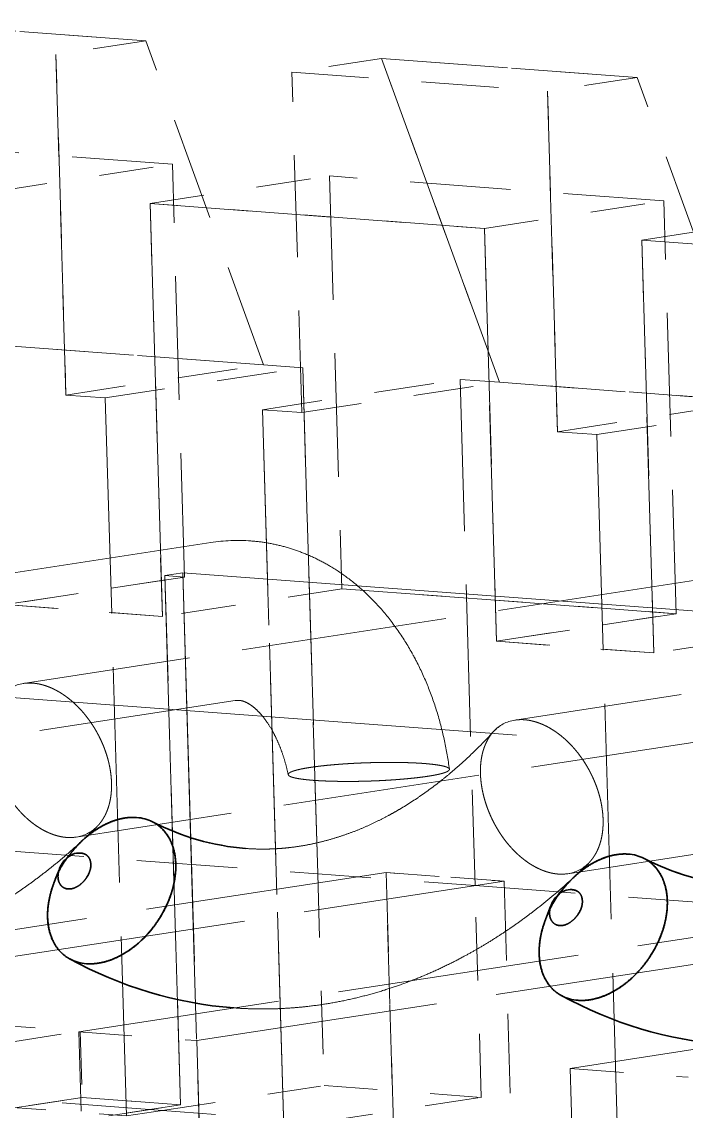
# Model space of a CAD drawing. Extents: x 23 to 417, y 3 to 294.
# Drawn here: x 356.769 to 358.016, y 112.448 to 114.492 of the extents above; entities that cross this region are included whole.
import ezdxf

# ---------------------------------------------------------------- set-up
doc = ezdxf.new("R2010")
doc.units = 0
doc.linetypes.add('DASHED', pattern=[15, 12, -3])
doc.layers.get('0').update_dxf_attribs({"lineweight": 13})

# ---------------------------------------------------------------- blocks, each defined once
blk = doc.blocks.new('BLOCK3535')
at = {"color": 7, "linetype": 'DASHED', "lineweight": 13, "ltscale": 0.024058}
for p, q in [((9.473, -35.7471), (8.5133, -35.6756)), ((8.5133, -35.6756), (9.473, -35.7471)), ((8.1763, -35.7274), (9.136, -35.7988)), ((8.1763, -35.7274), (9.136, -35.7988)), ((11.3185, -35.8845), (10.3588, -35.813)), ((10.3588, -35.813), (11.3185, -35.8845)), ((10.0218, -35.8648), (10.9815, -35.9362)), ((10.0218, -35.8648), (10.9815, -35.9362)), ((9.9152, -36.9628), (8.9555, -36.8913)), ((8.9555, -36.8913), (9.9152, -36.9628)), ((11.7607, -37.1002), (10.801, -37.0287)), ((10.801, -37.0287), (11.7607, -37.1002))]:
    blk.add_line(p, q, dxfattribs=at)
at = {"color": 7, "linetype": 'DASHED', "lineweight": 13, "ltscale": 0.008523}
for p, q in [((9.473, -35.7471), (9.136, -35.7988)), ((9.473, -35.7471), (9.136, -35.7988)), ((10.3588, -35.813), (10.0218, -35.8648)), ((10.3588, -35.813), (10.0218, -35.8648)), ((11.3185, -35.8845), (10.9815, -35.9362)), ((11.3185, -35.8845), (10.9815, -35.9362))]:
    blk.add_line(p, q, dxfattribs=at)
at = {"color": 7, "linetype": 'DASHED', "lineweight": 13, "ltscale": 0.032341}
for p, q in [((9.9152, -36.9628), (9.473, -35.7471)), ((9.9152, -36.9628), (9.473, -35.7471)), ((10.3588, -35.813), (10.801, -37.0287)), ((10.801, -37.0287), (10.3588, -35.813)), ((11.7607, -37.1002), (11.3185, -35.8845)), ((11.7607, -37.1002), (11.3185, -35.8845))]:
    blk.add_line(p, q, dxfattribs=at)
at = {"color": 7, "linetype": 'DASHED', "lineweight": 13, "ltscale": 0.03196}
for p, q in [((9.136, -35.7988), (9.1738, -37.0767)), ((9.1738, -37.0767), (9.136, -35.7988)), ((10.0597, -37.1426), (10.0218, -35.8648)), ((10.0597, -37.1426), (10.0218, -35.8648)), ((10.9815, -35.9362), (11.0193, -37.2141)), ((11.0193, -37.2141), (10.9815, -35.9362))]:
    blk.add_line(p, q, dxfattribs=at)
at = {"color": 7, "linetype": 'DASHED', "lineweight": 13, "ltscale": 0.03146}
for p, q in [((9.5732, -36.2104), (8.3182, -36.1169)), ((9.5732, -36.2104), (8.3182, -36.1169)), ((11.4187, -36.3478), (10.1637, -36.2544)), ((11.4187, -36.3478), (10.1637, -36.2544)), ((9.4898, -36.3579), (10.7447, -36.4513)), ((10.7447, -36.4513), (9.4898, -36.3579)), ((11.3353, -36.4953), (12.5902, -36.5888)), ((12.5902, -36.5888), (11.3353, -36.4953)), ((11.4645, -37.8971), (10.2096, -37.8036)), ((10.2096, -37.8036), (11.4645, -37.8971)), ((8.8641, -38.7804), (10.1191, -38.8739)), ((8.8641, -38.7804), (10.1191, -38.8739)), ((10.7096, -38.9178), (11.9646, -39.0113)), ((10.7096, -38.9178), (11.9646, -39.0113)), ((8.1463, -39.6888), (9.4012, -39.7822)), ((8.1463, -39.6888), (9.4012, -39.7822)), ((9.536, -39.7615), (8.2811, -39.6681)), ((9.536, -39.7615), (8.2811, -39.6681))]:
    blk.add_line(p, q, dxfattribs=at)
at = {"color": 7, "linetype": 'DASHED', "lineweight": 13, "ltscale": 0.017046}
for p, q in [((8.8992, -36.3139), (9.5732, -36.2104)), ((8.8992, -36.3139), (9.5732, -36.2104)), ((9.4898, -36.3579), (10.1637, -36.2544)), ((9.4898, -36.3579), (10.1637, -36.2544)), ((10.7447, -36.4513), (11.4187, -36.3478)), ((10.7447, -36.4513), (11.4187, -36.3478)), ((11.3353, -36.4953), (12.0092, -36.3918)), ((11.3353, -36.4953), (12.0092, -36.3918)), ((8.9451, -37.8632), (9.619, -37.7596)), ((9.619, -37.7596), (8.9451, -37.8632)), ((10.2096, -37.8036), (9.5356, -37.9071)), ((10.2096, -37.8036), (9.5356, -37.9071)), ((10.7906, -38.0006), (11.4645, -37.8971)), ((11.4645, -37.8971), (10.7906, -38.0006)), ((12.0551, -37.941), (11.3811, -38.0446)), ((12.0551, -37.941), (11.3811, -38.0446))]:
    blk.add_line(p, q, dxfattribs=at)
at = {"color": 7, "linetype": 'DASHED', "lineweight": 13, "ltscale": 0.038748}
for p, q in [((9.619, -37.7596), (9.5732, -36.2104)), ((9.619, -37.7596), (9.5732, -36.2104)), ((10.1637, -36.2544), (10.2096, -37.8036)), ((10.1637, -36.2544), (10.2096, -37.8036)), ((11.4645, -37.8971), (11.4187, -36.3478)), ((11.4645, -37.8971), (11.4187, -36.3478)), ((9.5356, -37.9071), (9.4898, -36.3579)), ((9.4898, -36.3579), (9.5356, -37.9071)), ((10.7447, -36.4513), (10.7906, -38.0006)), ((10.7906, -38.0006), (10.7447, -36.4513)), ((11.3811, -38.0446), (11.3353, -36.4953)), ((11.3353, -36.4953), (11.3811, -38.0446))]:
    blk.add_line(p, q, dxfattribs=at)
at = {"color": 7, "linetype": 'DASHED', "lineweight": 13, "ltscale": 0.018751}
for p, q in [((9.1738, -37.0767), (9.9152, -36.9628)), ((9.1738, -37.0767), (9.9152, -36.9628)), ((9.3215, -37.0876), (10.0628, -36.9738)), ((9.3215, -37.0876), (10.0628, -36.9738)), ((9.912, -37.1316), (10.6534, -37.0177)), ((9.912, -37.1316), (10.6534, -37.0177)), ((10.0597, -37.1426), (10.801, -37.0287)), ((10.0597, -37.1426), (10.801, -37.0287)), ((11.0193, -37.2141), (11.7607, -37.1002)), ((11.0193, -37.2141), (11.7607, -37.1002)), ((11.167, -37.2251), (11.9083, -37.1112)), ((11.167, -37.2251), (11.9083, -37.1112))]:
    blk.add_line(p, q, dxfattribs=at)
at = {"color": 7, "linetype": 'DASHED', "lineweight": 13, "ltscale": 0.003701}
for p, q in [((10.0628, -36.9738), (9.9152, -36.9628)), ((9.9152, -36.9628), (10.0628, -36.9738)), ((10.801, -37.0287), (10.6534, -37.0177)), ((10.6534, -37.0177), (10.801, -37.0287)), ((9.1738, -37.0767), (9.3215, -37.0876)), ((9.1738, -37.0767), (9.3215, -37.0876)), ((9.912, -37.1316), (10.0597, -37.1426)), ((9.912, -37.1316), (10.0597, -37.1426)), ((11.0193, -37.2141), (11.167, -37.2251)), ((11.0193, -37.2141), (11.167, -37.2251))]:
    blk.add_line(p, q, dxfattribs=at)
at = {"color": 7, "linetype": 'DASHED', "lineweight": 13, "ltscale": 0.047523}
for p, q in [((10.1191, -38.8739), (10.0628, -36.9738)), ((10.0628, -36.9738), (10.1191, -38.8739)), ((10.6534, -37.0177), (10.7096, -38.9178)), ((10.6534, -37.0177), (10.7096, -38.9178))]:
    blk.add_line(p, q, dxfattribs=at)
at = {"color": 7, "linetype": 'DASHED', "lineweight": 13, "ltscale": 0.067394}
for p, q in [((9.3215, -37.0876), (9.4012, -39.7822)), ((9.3215, -37.0876), (9.4012, -39.7822)), ((9.9918, -39.8262), (9.912, -37.1316)), ((9.912, -37.1316), (9.9918, -39.8262)), ((11.167, -37.2251), (11.2467, -39.9197)), ((11.167, -37.2251), (11.2467, -39.9197))]:
    blk.add_line(p, q, dxfattribs=at)
at = {"color": 7, "linetype": 'DASHED', "lineweight": 13, "ltscale": 0.064477}
for p, q in [((9.7173, -37.63), (7.1681, -38.0216)), ((11.5628, -37.7674), (9.0136, -38.1591)), ((13.4083, -37.9049), (10.8591, -38.2965))]:
    blk.add_line(p, q, dxfattribs=at)
at = {"color": 7, "linetype": 'DASHED', "lineweight": 13, "ltscale": 0.064476}
for p, q in [((9.7173, -37.63), (7.1682, -38.0216)), ((11.5628, -37.7674), (9.0136, -38.1591)), ((13.4083, -37.9049), (10.8591, -38.2965))]:
    blk.add_line(p, q, dxfattribs=at)
at = {"color": 7, "linetype": 'DASHED', "lineweight": 13, "ltscale": 0.001705}
for p, q in [((9.5452, -37.7541), (9.6126, -37.7438)), ((9.6126, -37.7438), (9.5452, -37.7541))]:
    blk.add_line(p, q, dxfattribs=at)
at = {"color": 7, "linetype": 'DASHED', "lineweight": 13, "ltscale": 0.001851}
for p, q in [((9.619, -37.7596), (9.5452, -37.7541)), ((9.5452, -37.7541), (9.619, -37.7596))]:
    blk.add_line(p, q, dxfattribs=at)
at = {"color": 7, "linetype": 'DASHED', "lineweight": 13, "ltscale": 0.049677}
for p, q in [((9.604, -39.7403), (9.5452, -37.7541)), ((9.5452, -37.7541), (9.604, -39.7403))]:
    blk.add_line(p, q, dxfattribs=at)
at = {"color": 7, "linetype": 'DASHED', "lineweight": 13, "ltscale": 0.342361}
for p, q in [((9.6126, -37.7438), (23.2692, -38.7607)), ((23.2692, -38.7607), (9.6126, -37.7438))]:
    blk.add_line(p, q, dxfattribs=at)
at = {"color": 7, "linetype": 'DASHED', "lineweight": 13, "ltscale": 0.145926}
for p, q in [((9.7853, -43.5783), (9.6126, -37.7438)), ((9.6126, -37.7438), (9.7853, -43.5783))]:
    blk.add_line(p, q, dxfattribs=at)
at = {"color": 7, "linetype": 'DASHED', "lineweight": 13, "ltscale": 0.014805}
for p, q in [((9.5356, -37.9071), (8.9451, -37.8632)), ((8.9451, -37.8632), (9.5356, -37.9071)), ((11.3811, -38.0446), (10.7906, -38.0006)), ((10.7906, -38.0006), (11.3811, -38.0446)), ((10.1191, -38.8739), (10.7096, -38.9178)), ((10.1191, -38.8739), (10.7096, -38.9178)), ((10.1426, -39.6683), (10.7331, -39.7123)), ((10.1426, -39.6683), (10.7331, -39.7123)), ((9.536, -39.7615), (10.1266, -39.8055)), ((9.536, -39.7615), (10.1266, -39.8055))]:
    blk.add_line(p, q, dxfattribs=at)
at = {"color": 7, "linetype": 'DASHED', "lineweight": 13}
blk.add_line((25.8232, -39.4668), (5.5966, -37.9606), dxfattribs=at)
blk.add_line((25.8232, -39.4668), (5.5966, -37.9606), dxfattribs=at)
at = {"color": 7, "linetype": 'DASHED', "lineweight": 13, "ltscale": 0.06175}
for p, q in [((9.8084, -38.2231), (7.367, -38.5981)), ((9.8084, -38.2231), (7.367, -38.5981)), ((11.6539, -38.3605), (9.2125, -38.7356)), ((11.6539, -38.3605), (9.2125, -38.7356)), ((13.4994, -38.4979), (11.058, -38.873)), ((13.4994, -38.4979), (11.058, -38.873))]:
    blk.add_line(p, q, dxfattribs=at)
at = {"color": 7, "linetype": 'DASHED', "lineweight": 13, "ltscale": 0.000377529}
blk.add_line((9.8235, -38.2224), (9.8084, -38.2231), dxfattribs=at)
blk.add_line((9.8235, -38.2224), (9.8084, -38.2231), dxfattribs=at)
at = {"color": 7, "lineweight": 35, "ltscale": 0.000781024}
blk.add_line((9.1751, -38.8159), (9.1952, -38.792), dxfattribs=at)
at = {"color": 7, "lineweight": 35, "ltscale": 0.000781025}
blk.add_line((9.1751, -38.8159), (9.1952, -38.792), dxfattribs=at)
at = {"color": 7, "linetype": 'DASHED', "lineweight": 13, "ltscale": 0.075856}
for p, q in [((10.3754, -38.8684), (7.3764, -39.3291)), ((10.3754, -38.8684), (7.3764, -39.3291)), ((7.8193, -39.3621), (10.8183, -38.9013)), ((7.8193, -39.3621), (10.8183, -38.9013)), ((12.2209, -39.0058), (9.2219, -39.4665)), ((12.2209, -39.0058), (9.2219, -39.4665)), ((9.6648, -39.4995), (12.6638, -39.0388)), ((9.6648, -39.4995), (12.6638, -39.0388)), ((14.0664, -39.1432), (11.0673, -39.6039)), ((14.0664, -39.1432), (11.0673, -39.6039))]:
    blk.add_line(p, q, dxfattribs=at)
at = {"color": 7, "lineweight": 35, "ltscale": 0.000962317}
blk.add_line((9.1477, -38.859), (9.1337, -38.8948), dxfattribs=at)
at = {"color": 7, "lineweight": 35, "ltscale": 0.000962318}
blk.add_line((9.1477, -38.859), (9.1337, -38.8948), dxfattribs=at)
at = {"color": 7, "linetype": 'DASHED', "lineweight": 13, "ltscale": 0.019871}
for p, q in [((10.1191, -38.8739), (10.1426, -39.6683)), ((10.1191, -38.8739), (10.1426, -39.6683)), ((10.7331, -39.7123), (10.7096, -38.9178)), ((10.7331, -39.7123), (10.7096, -38.9178))]:
    blk.add_line(p, q, dxfattribs=at)
at = {"color": 7, "linetype": 'DASHED', "lineweight": 13, "ltscale": 0.024839}
for p, q in [((10.4048, -39.8615), (10.3754, -38.8684)), ((10.3754, -38.8684), (10.4048, -39.8615)), ((10.8183, -38.9013), (10.8477, -39.8944)), ((10.8183, -38.9013), (10.8477, -39.8944)), ((9.2219, -39.4665), (9.2513, -40.4596)), ((9.2219, -39.4665), (9.2513, -40.4596)), ((9.6648, -39.4995), (9.6942, -40.4926)), ((9.6648, -39.4995), (9.6942, -40.4926)), ((11.0673, -39.6039), (11.0967, -40.5971)), ((11.0673, -39.6039), (11.0967, -40.5971))]:
    blk.add_line(p, q, dxfattribs=at)
at = {"color": 7, "linetype": 'DASHED', "lineweight": 13, "ltscale": 0.011104}
for p, q in [((10.3754, -38.8684), (10.8183, -38.9013)), ((10.8183, -38.9013), (10.3754, -38.8684)), ((9.2219, -39.4665), (9.6648, -39.4995)), ((9.2219, -39.4665), (9.6648, -39.4995)), ((11.0673, -39.6039), (11.5103, -39.6369)), ((11.0673, -39.6039), (11.5103, -39.6369))]:
    blk.add_line(p, q, dxfattribs=at)
at = {"color": 7, "lineweight": 35, "ltscale": 0.000781131}
blk.add_line((11.0206, -38.9533), (11.0407, -38.9294), dxfattribs=at)
at = {"color": 7, "lineweight": 35, "ltscale": 0.000781132}
blk.add_line((11.0206, -38.9533), (11.0407, -38.9294), dxfattribs=at)
at = {"color": 7, "lineweight": 35, "ltscale": 0.000962298}
blk.add_line((10.9932, -38.9964), (10.9792, -39.0323), dxfattribs=at)
at = {"color": 7, "lineweight": 35, "ltscale": 0.000962299}
blk.add_line((10.9932, -38.9964), (10.9792, -39.0323), dxfattribs=at)
at = {"color": 7, "linetype": 'DASHED', "lineweight": 13, "ltscale": 0.009253}
for p, q in [((8.8585, -39.4371), (9.2276, -39.4646)), ((8.8585, -39.4371), (9.2276, -39.4646)), ((9.2349, -39.7129), (9.604, -39.7403)), ((9.604, -39.7403), (9.2349, -39.7129))]:
    blk.add_line(p, q, dxfattribs=at)
at = {"color": 7, "linetype": 'DASHED', "lineweight": 13, "ltscale": 0.006819}
for p, q in [((8.958, -39.506), (9.2276, -39.4646)), ((8.958, -39.506), (9.2276, -39.4646)), ((9.2349, -39.7129), (8.9653, -39.7543)), ((8.9653, -39.7543), (9.2349, -39.7129)), ((9.604, -39.7403), (9.3344, -39.7818)), ((9.3344, -39.7818), (9.604, -39.7403))]:
    blk.add_line(p, q, dxfattribs=at)
at = {"color": 7, "linetype": 'DASHED', "lineweight": 13, "ltscale": 0.00621}
blk.add_line((9.2276, -39.4646), (9.2349, -39.7129), dxfattribs=at)
blk.add_line((9.2276, -39.4646), (9.2349, -39.7129), dxfattribs=at)
at = {"color": 7, "linetype": 'DASHED', "lineweight": 13, "ltscale": 0.015342}
for p, q in [((9.536, -39.7615), (10.1426, -39.6683)), ((9.536, -39.7615), (10.1426, -39.6683)), ((10.1266, -39.8055), (10.7331, -39.7123)), ((10.1266, -39.8055), (10.7331, -39.7123))]:
    blk.add_line(p, q, dxfattribs=at)
at = {"color": 7, "linetype": 'DASHED', "lineweight": 13, "ltscale": 0.003409}
blk.add_line((9.4012, -39.7822), (9.536, -39.7615), dxfattribs=at)
blk.add_line((9.4012, -39.7822), (9.536, -39.7615), dxfattribs=at)
at = {"color": 7, "linetype": 'DASHED', "lineweight": 13}
for centre, radius, start, end in [((9.8194, -38.3004), 0.6781, 85.8858, 98.6619), ((9.8194, -38.3004), 0.6781, 85.8858, 98.6619), ((9.0334, -38.2922), 0.1346, 98.4198, 137.9863), ((9.0334, -38.2922), 0.1345, 98.4246, 137.9631), ((9.0374, -38.3177), 0.1604, 85.5947, 98.497), ((9.0374, -38.3177), 0.1604, 85.5945, 98.5006), ((10.8788, -38.4296), 0.1346, 98.4198, 137.9863), ((10.8788, -38.4296), 0.1345, 98.4246, 137.9631), ((10.8828, -38.4551), 0.1604, 85.5947, 98.497), ((10.8828, -38.4551), 0.1604, 85.5945, 98.5006), ((9.1922, -38.5992), 0.1378, 278.4738, 314.9122), ((9.1922, -38.5993), 0.1378, 278.4789, 314.9584), ((9.1887, -38.5767), 0.1606, 265.6064, 278.5221), ((9.1887, -38.5767), 0.1606, 265.6062, 278.5254), ((9.5349, -39.0647), 0.4356, 141.2492, 157.0349), ((9.5348, -39.0647), 0.4356, 141.2477, 157.0358), ((11.0377, -38.7367), 0.1378, 278.4789, 314.9584), ((11.0377, -38.7367), 0.1378, 278.4738, 314.9122), ((11.0342, -38.7141), 0.1606, 265.6064, 278.5221), ((11.0342, -38.7141), 0.1606, 265.6062, 278.5254), ((11.3804, -39.2022), 0.4356, 141.2487, 157.0352), ((11.3803, -39.2021), 0.4356, 141.2472, 157.0361)]:
    blk.add_arc(centre, radius, start, end, dxfattribs=at)
at = {"color": 7, "lineweight": 35}
for centre, radius, start, end in [((9.4287, -38.8177), 0.156, 63.38, 86.1794), ((9.4287, -38.8177), 0.156, 63.3824, 86.1794), ((9.9212, -37.8637), 0.9175, 242.5751, 265.437), ((9.9212, -37.8637), 0.9175, 242.5755, 265.437), ((9.225, -38.8652), 0.07, 87.518, 135.3365), ((9.225, -38.8652), 0.07, 87.518, 135.3365), ((11.2742, -38.9551), 0.156, 63.38, 86.1794), ((11.2742, -38.9551), 0.156, 63.3824, 86.1794), ((9.2428, -38.8891), 0.0997, 132.7312, 162.4581), ((9.2428, -38.8891), 0.0997, 132.7312, 162.4581), ((11.7667, -38.0012), 0.9175, 242.5755, 265.437), ((11.7667, -38.0012), 0.9175, 242.5751, 265.437), ((11.0882, -39.0266), 0.0997, 132.7309, 162.4588), ((11.0882, -39.0266), 0.0997, 132.7309, 162.4588), ((11.0705, -39.0026), 0.07, 87.5182, 135.3363), ((11.0705, -39.0026), 0.07, 87.5182, 135.3363), ((9.9226, -37.858), 1.5234, 241.1411, 265.5217), ((9.9226, -37.858), 1.5234, 241.1411, 265.5217), ((9.261, -39.056), 0.155, 241.9338, 266.2575), ((9.261, -39.056), 0.155, 241.934, 266.2576), ((11.7681, -37.9954), 1.5234, 241.1411, 265.5217), ((11.7681, -37.9954), 1.5234, 241.1411, 265.5217), ((11.1065, -39.1934), 0.155, 241.934, 266.2576), ((11.1065, -39.1934), 0.155, 241.9338, 266.2575)]:
    blk.add_arc(centre, radius, start, end, dxfattribs=at)
at = {"color": 7, "linetype": 'DASHED', "lineweight": 13}
for points, degree, knots in [([(10.6133, -38.4809), (10.6085, -38.4451), (10.5963, -38.3744), (10.5696, -38.2707), (10.5346, -38.1707), (10.5016, -38.0981), (10.4644, -38.0283), (10.4231, -37.9613), (10.3631, -37.8838), (10.2993, -37.8177), (10.2352, -37.7639), (10.1717, -37.7212), (10.1106, -37.6883), (10.0511, -37.6631), (9.9904, -37.6438), (9.9293, -37.6305), (9.8885, -37.6256), (9.868, -37.6241)], 3, [0, 0, 0, 0, 0.108083, 0.215108, 0.320937, 0.425518, 0.453925, 0.558139, 0.661284, 0.747466, 0.833187, 0.911825, 0.976531, 1.041097, 1.105605, 1.167116, 1.228612, 1.228612, 1.228612, 1.228612]), ([(10.6133, -38.4809), (10.6085, -38.4451), (10.5963, -38.3744), (10.5696, -38.2707), (10.5346, -38.1707), (10.5016, -38.0981), (10.4644, -38.0283), (10.4231, -37.9613), (10.3631, -37.8838), (10.2993, -37.8177), (10.2352, -37.7639), (10.1717, -37.7212), (10.1106, -37.6883), (10.0511, -37.6631), (9.9904, -37.6438), (9.9293, -37.6305), (9.8885, -37.6256), (9.868, -37.6241)], 3, [0, 0, 0, 0, 0.108083, 0.215108, 0.320937, 0.425518, 0.453925, 0.558139, 0.661284, 0.747466, 0.833187, 0.911825, 0.976531, 1.041097, 1.105605, 1.167116, 1.228612, 1.228612, 1.228612, 1.228612]), ([(9.3362, -38.4635), (9.3241, -38.4081), (9.3019, -38.3537), (9.2719, -38.3025), (9.2108, -38.2293), (9.1375, -38.1818), (9.1079, -38.1682), (9.0783, -38.1599), (9.0497, -38.1578)], 5, [0, 0, 0, 0, 0, 0, 0.4984688, 0.4984688, 0.4984688, 0.8134123, 0.8134123, 0.8134123, 0.8134123, 0.8134123, 0.8134123]), ([(9.0497, -38.1578), (9.0781, -38.1599), (9.1075, -38.168), (9.137, -38.1815), (9.2108, -38.2291), (9.2721, -38.3028), (9.3021, -38.3542), (9.3241, -38.4083), (9.3362, -38.4635)], 5, [0, 0, 0, 0, 0, 0, 0.3128628, 0.3128628, 0.3128628, 0.8094735, 0.8094735, 0.8094735, 0.8094735, 0.8094735, 0.8094735]), ([(10.0084, -38.5015), (10.0054, -38.4872), (9.9986, -38.4596), (9.9862, -38.4201), (9.9722, -38.3838), (9.9598, -38.3574), (9.9457, -38.3308), (9.93, -38.3051), (9.909, -38.2778), (9.8901, -38.258), (9.8744, -38.2447), (9.8614, -38.2358), (9.8511, -38.2303), (9.8429, -38.2267), (9.8358, -38.2244), (9.8294, -38.223), (9.8254, -38.2225), (9.8235, -38.2224)], 3, [0, 0, 0, 0, 0.0437103, 0.0852094, 0.124171, 0.1602813, 0.1726549, 0.2146268, 0.2504246, 0.2756991, 0.2965469, 0.3121968, 0.3227525, 0.3315748, 0.3390157, 0.3452501, 0.3510523, 0.3510523, 0.3510523, 0.3510523]), ([(10.0084, -38.5015), (10.0054, -38.4872), (9.9986, -38.4596), (9.9862, -38.4201), (9.9722, -38.3838), (9.9598, -38.3574), (9.9457, -38.3308), (9.93, -38.3051), (9.909, -38.2778), (9.8901, -38.258), (9.8744, -38.2447), (9.8614, -38.2358), (9.8511, -38.2303), (9.8429, -38.2267), (9.8358, -38.2244), (9.8294, -38.223), (9.8254, -38.2225), (9.8235, -38.2224)], 3, [0, 0, 0, 0, 0.0437103, 0.0852094, 0.124171, 0.1602813, 0.1726549, 0.2146268, 0.2504246, 0.2756991, 0.2965469, 0.3121968, 0.3227525, 0.3315748, 0.3390157, 0.3452501, 0.3510523, 0.3510523, 0.3510523, 0.3510523]), ([(11.1817, -38.601), (11.1696, -38.5455), (11.1474, -38.4912), (11.1174, -38.44), (11.0563, -38.3667), (10.983, -38.3192), (10.9534, -38.3056), (10.9238, -38.2974), (10.8952, -38.2952)], 5, [0, 0, 0, 0, 0, 0, 0.4984688, 0.4984688, 0.4984688, 0.8134123, 0.8134123, 0.8134123, 0.8134123, 0.8134123, 0.8134123]), ([(10.8952, -38.2952), (10.9236, -38.2974), (10.953, -38.3055), (10.9825, -38.319), (11.0562, -38.3666), (11.1176, -38.4402), (11.1476, -38.4916), (11.1696, -38.5457), (11.1817, -38.601)], 5, [0, 0, 0, 0, 0, 0, 0.3128628, 0.3128628, 0.3128628, 0.8094735, 0.8094735, 0.8094735, 0.8094735, 0.8094735, 0.8094735]), ([(10.7787, -38.3396), (10.7661, -38.3534), (10.7408, -38.3802), (10.7021, -38.4189), (10.6628, -38.4556), (10.6266, -38.4874), (10.5936, -38.5148), (10.564, -38.538), (10.5343, -38.5602), (10.5045, -38.5813), (10.4746, -38.6013), (10.4446, -38.6203), (10.4146, -38.6381), (10.3823, -38.6561), (10.3465, -38.6746), (10.3072, -38.6931), (10.2668, -38.7102), (10.2264, -38.7254), (10.1849, -38.7391), (10.1422, -38.7512), (10.0984, -38.7615), (10.0547, -38.7696), (10.0165, -38.7748), (9.9839, -38.7779), (9.9566, -38.7797), (9.9295, -38.7806), (9.9024, -38.7807), (9.8753, -38.7799), (9.8573, -38.7789), (9.8483, -38.7782)], 3, [0, 0, 0, 0, 0.055793, 0.110559, 0.164292, 0.216987, 0.25518, 0.292811, 0.329887, 0.366413, 0.402396, 0.437845, 0.472768, 0.507174, 0.548775, 0.593495, 0.637373, 0.680464, 0.722809, 0.768535, 0.81352, 0.857868, 0.901678, 0.929077, 0.956372, 0.983521, 1.010606, 1.037698, 1.064769, 1.064769, 1.064769, 1.064769]), ([(10.7787, -38.3396), (10.7661, -38.3534), (10.7408, -38.3802), (10.7021, -38.4189), (10.6628, -38.4556), (10.6266, -38.4874), (10.5936, -38.5148), (10.564, -38.538), (10.5343, -38.5602), (10.5045, -38.5813), (10.4746, -38.6013), (10.4446, -38.6203), (10.4146, -38.6381), (10.3823, -38.6561), (10.3465, -38.6746), (10.3072, -38.6931), (10.2668, -38.7102), (10.2264, -38.7254), (10.1849, -38.7391), (10.1422, -38.7512), (10.0984, -38.7615), (10.0547, -38.7696), (10.0165, -38.7748), (9.9839, -38.7779), (9.9566, -38.7797), (9.9295, -38.7806), (9.9024, -38.7807), (9.8753, -38.7799), (9.8573, -38.7789), (9.8483, -38.7782)], 3, [0, 0, 0, 0, 0.055793, 0.110559, 0.164292, 0.216987, 0.25518, 0.292811, 0.329887, 0.366413, 0.402396, 0.437845, 0.472768, 0.507174, 0.548775, 0.593495, 0.637373, 0.680464, 0.722809, 0.768535, 0.81352, 0.857868, 0.901678, 0.929077, 0.956372, 0.983521, 1.010606, 1.037698, 1.064769, 1.064769, 1.064769, 1.064769]), ([(10.7789, -38.3395), (10.7623, -38.3577), (10.7489, -38.38), (10.7392, -38.4055), (10.7291, -38.4522), (10.7291, -38.5029), (10.7308, -38.5245), (10.734, -38.5462), (10.7388, -38.568)], 5, [0, 0, 0, 0, 0, 0, 0.279246, 0.279246, 0.279246, 0.475259, 0.475259, 0.475259, 0.475259, 0.475259, 0.475259]), ([(10.7388, -38.568), (10.7305, -38.53), (10.7268, -38.4925), (10.7281, -38.4561), (10.7374, -38.4085), (10.7571, -38.3687), (10.7636, -38.3581), (10.7709, -38.3483), (10.7789, -38.3395)], 5, [0, 0, 0, 0, 0, 0, 0.340931, 0.340931, 0.340931, 0.4777457, 0.4777457, 0.4777457, 0.4777457, 0.4777457, 0.4777457]), ([(8.8933, -38.4306), (8.9054, -38.4859), (8.9271, -38.5401), (8.9565, -38.5915), (9.0165, -38.6651), (9.0891, -38.7128), (9.1183, -38.7265), (9.1478, -38.7347), (9.1764, -38.7369)], 5, [0, 0, 0, 0, 0, 0, 0.4973795, 0.4973795, 0.4973795, 0.8113801, 0.8113801, 0.8113801, 0.8113801, 0.8113801, 0.8113801]), ([(9.1764, -38.7369), (9.1479, -38.7347), (9.1187, -38.7266), (9.0895, -38.713), (9.0166, -38.6652), (8.9563, -38.5913), (8.9269, -38.5398), (8.9053, -38.4857), (8.8933, -38.4306)], 5, [0, 0, 0, 0, 0, 0, 0.3122339, 0.3122339, 0.3122339, 0.807877, 0.807877, 0.807877, 0.807877, 0.807877, 0.807877]), ([(9.2895, -38.6968), (9.3076, -38.6789), (9.3225, -38.6566), (9.3333, -38.6306), (9.3451, -38.5827), (9.3458, -38.5305), (9.3443, -38.5083), (9.3411, -38.486), (9.3362, -38.4635)], 5, [0, 0, 0, 0, 0, 0, 0.2877513, 0.2877513, 0.2877513, 0.4894529, 0.4894529, 0.4894529, 0.4894529, 0.4894529, 0.4894529]), ([(9.3362, -38.4635), (9.3447, -38.5025), (9.3482, -38.5412), (9.3463, -38.5786), (9.3354, -38.6274), (9.3136, -38.6676), (9.3063, -38.6784), (9.2983, -38.6881), (9.2896, -38.6968)], 5, [0, 0, 0, 0, 0, 0, 0.3505769, 0.3505769, 0.3505769, 0.4913722, 0.4913722, 0.4913722, 0.4913722, 0.4913722, 0.4913722]), ([(10.0084, -38.5015), (10.0076, -38.4977), (10.0112, -38.4938), (10.0194, -38.4898), (10.0605, -38.4767), (10.1398, -38.466), (10.2053, -38.4604), (10.3114, -38.4551), (10.4149, -38.4549), (10.4516, -38.4555), (10.4859, -38.457), (10.5164, -38.4592)], 5, [0, 0, 0, 0, 0, 0, 0.233655, 0.233655, 0.233655, 0.812289, 0.812289, 0.812289, 1.14413, 1.14413, 1.14413, 1.14413, 1.14413, 1.14413]), ([(10.0084, -38.5015), (10.0076, -38.4977), (10.0112, -38.4938), (10.0194, -38.4898), (10.0605, -38.4767), (10.1398, -38.466), (10.2053, -38.4604), (10.3114, -38.4551), (10.4149, -38.4549), (10.4516, -38.4555), (10.4859, -38.457), (10.5164, -38.4592)], 5, [0, 0, 0, 0, 0, 0, 0.233655, 0.233655, 0.233655, 0.812289, 0.812289, 0.812289, 1.14413, 1.14413, 1.14413, 1.14413, 1.14413, 1.14413]), ([(10.5164, -38.4592), (10.5437, -38.4614), (10.5677, -38.464), (10.5878, -38.4673), (10.605, -38.4721), (10.6118, -38.4777), (10.6127, -38.4787), (10.6132, -38.4798), (10.6133, -38.4809)], 5, [0, 0, 0, 0, 0, 0, 0.2965096, 0.2965096, 0.2965096, 0.3641329, 0.3641329, 0.3641329, 0.3641329, 0.3641329, 0.3641329]), ([(10.5164, -38.4592), (10.5437, -38.4614), (10.5677, -38.464), (10.5878, -38.4673), (10.605, -38.4721), (10.6118, -38.4777), (10.6127, -38.4787), (10.6132, -38.4798), (10.6133, -38.4809)], 5, [0, 0, 0, 0, 0, 0, 0.2965096, 0.2965096, 0.2965096, 0.3641329, 0.3641329, 0.3641329, 0.3641329, 0.3641329, 0.3641329]), ([(10.1034, -38.5227), (10.0771, -38.5205), (10.054, -38.5179), (10.034, -38.5149), (10.0171, -38.5101), (10.0102, -38.5046), (10.0092, -38.5036), (10.0086, -38.5026), (10.0084, -38.5015)], 5, [0, 0, 0, 0, 0, 0, 0.2868962, 0.2868962, 0.2868962, 0.3523832, 0.3523832, 0.3523832, 0.3523832, 0.3523832, 0.3523832]), ([(10.1034, -38.5227), (10.0771, -38.5205), (10.054, -38.5179), (10.034, -38.5149), (10.0171, -38.5101), (10.0102, -38.5046), (10.0092, -38.5036), (10.0086, -38.5026), (10.0084, -38.5015)], 5, [0, 0, 0, 0, 0, 0, 0.2868962, 0.2868962, 0.2868962, 0.3523832, 0.3523832, 0.3523832, 0.3523832, 0.3523832, 0.3523832]), ([(10.6133, -38.4809), (10.6138, -38.4846), (10.6099, -38.4884), (10.6014, -38.4924), (10.5656, -38.5033), (10.5028, -38.5125), (10.4541, -38.5174), (10.3538, -38.5249), (10.2472, -38.5275), (10.1934, -38.5272), (10.1448, -38.5254), (10.1034, -38.5227)], 5, [0, 0, 0, 0, 0, 0, 0.23131, 0.23131, 0.23131, 0.683573, 0.683573, 0.683573, 1.136202, 1.136202, 1.136202, 1.136202, 1.136202, 1.136202]), ([(10.6133, -38.4809), (10.6138, -38.4846), (10.6099, -38.4884), (10.6014, -38.4924), (10.5656, -38.5033), (10.5028, -38.5125), (10.4541, -38.5174), (10.3538, -38.5249), (10.2472, -38.5275), (10.1934, -38.5272), (10.1448, -38.5254), (10.1034, -38.5227)], 5, [0, 0, 0, 0, 0, 0, 0.23131, 0.23131, 0.23131, 0.683573, 0.683573, 0.683573, 1.136202, 1.136202, 1.136202, 1.136202, 1.136202, 1.136202]), ([(10.7388, -38.568), (10.7509, -38.6233), (10.7726, -38.6776), (10.802, -38.7289), (10.862, -38.8025), (10.9346, -38.8502), (10.9638, -38.8639), (10.9933, -38.8721), (11.0219, -38.8743)], 5, [0, 0, 0, 0, 0, 0, 0.4973795, 0.4973795, 0.4973795, 0.8113801, 0.8113801, 0.8113801, 0.8113801, 0.8113801, 0.8113801]), ([(11.0219, -38.8743), (10.9934, -38.8721), (10.9642, -38.864), (10.9349, -38.8504), (10.8621, -38.8026), (10.8018, -38.7287), (10.7724, -38.6772), (10.7508, -38.6231), (10.7388, -38.568)], 5, [0, 0, 0, 0, 0, 0, 0.3122339, 0.3122339, 0.3122339, 0.807877, 0.807877, 0.807877, 0.807877, 0.807877, 0.807877]), ([(11.135, -38.8343), (11.1531, -38.8164), (11.168, -38.794), (11.1788, -38.768), (11.1906, -38.7201), (11.1913, -38.6679), (11.1898, -38.6457), (11.1866, -38.6234), (11.1817, -38.601)], 5, [0, 0, 0, 0, 0, 0, 0.2877513, 0.2877513, 0.2877513, 0.4894529, 0.4894529, 0.4894529, 0.4894529, 0.4894529, 0.4894529]), ([(11.1817, -38.601), (11.1902, -38.64), (11.1937, -38.6786), (11.1918, -38.7161), (11.1809, -38.7649), (11.159, -38.805), (11.1518, -38.8158), (11.1438, -38.8255), (11.1351, -38.8342)], 5, [0, 0, 0, 0, 0, 0, 0.3505769, 0.3505769, 0.3505769, 0.4913722, 0.4913722, 0.4913722, 0.4913722, 0.4913722, 0.4913722]), ([(9.2897, -38.6967), (9.2696, -38.7165), (9.2289, -38.7552), (9.1736, -38.804), (9.125, -38.8443), (9.0836, -38.8769), (9.0416, -38.9082), (8.999, -38.9383), (8.9559, -38.9672), (8.9123, -38.9947), (8.8681, -39.0209), (8.8201, -39.0477), (8.7662, -39.0755), (8.7064, -39.1036), (8.6441, -39.1301), (8.581, -39.1538), (8.5152, -39.1756), (8.4467, -39.195), (8.3756, -39.2116), (8.304, -39.2249), (8.2408, -39.2334), (8.1864, -39.2386), (8.1408, -39.2416), (8.0952, -39.2432), (8.0495, -39.2433), (8.0038, -39.242), (7.9734, -39.2402), (7.9582, -39.2391)], 3, [0, 0, 0, 0, 0.084545, 0.16834, 0.2213, 0.273974, 0.326366, 0.378484, 0.430336, 0.481932, 0.53328, 0.584394, 0.646912, 0.714969, 0.782676, 0.850054, 0.917146, 0.990448, 1.063479, 1.13627, 1.208864, 1.254606, 1.300264, 1.345904, 1.391493, 1.437233, 1.482955, 1.482955, 1.482955, 1.482955]), ([(9.2897, -38.6967), (9.2696, -38.7165), (9.2289, -38.7552), (9.1736, -38.804), (9.125, -38.8443), (9.0836, -38.8769), (9.0416, -38.9082), (8.999, -38.9383), (8.9559, -38.9672), (8.9123, -38.9947), (8.8681, -39.0209), (8.8201, -39.0477), (8.7662, -39.0755), (8.7064, -39.1036), (8.6441, -39.1301), (8.581, -39.1538), (8.5152, -39.1756), (8.4467, -39.195), (8.3756, -39.2116), (8.304, -39.2249), (8.2408, -39.2334), (8.1864, -39.2386), (8.1408, -39.2416), (8.0952, -39.2432), (8.0495, -39.2433), (8.0038, -39.242), (7.9734, -39.2402), (7.9582, -39.2391)], 3, [0, 0, 0, 0, 0.084545, 0.168341, 0.221301, 0.273975, 0.326367, 0.378484, 0.430336, 0.481932, 0.53328, 0.584394, 0.646912, 0.714969, 0.782676, 0.850055, 0.917147, 0.990448, 1.063479, 1.13627, 1.208864, 1.254606, 1.300264, 1.345904, 1.391494, 1.437233, 1.482956, 1.482956, 1.482956, 1.482956]), ([(11.1352, -38.8342), (11.1151, -38.854), (11.0744, -38.8926), (11.0191, -38.9415), (10.9705, -38.9817), (10.9291, -39.0143), (10.8871, -39.0457), (10.8445, -39.0758), (10.8014, -39.1046), (10.7578, -39.1321), (10.7136, -39.1584), (10.6655, -39.1851), (10.6117, -39.2129), (10.5519, -39.2411), (10.4895, -39.2675), (10.4265, -39.2913), (10.3607, -39.313), (10.2922, -39.3324), (10.2211, -39.3491), (10.1495, -39.3623), (10.0863, -39.3708), (10.0319, -39.3761), (9.9863, -39.379), (9.9407, -39.3806), (9.895, -39.3807), (9.8493, -39.3795), (9.8189, -39.3777), (9.8037, -39.3765)], 3, [0, 0, 0, 0, 0.084545, 0.16834, 0.2213, 0.273974, 0.326366, 0.378484, 0.430336, 0.481932, 0.53328, 0.584394, 0.646912, 0.714969, 0.782676, 0.850054, 0.917146, 0.990448, 1.063479, 1.13627, 1.208864, 1.254606, 1.300264, 1.345904, 1.391493, 1.437233, 1.482955, 1.482955, 1.482955, 1.482955]), ([(11.1352, -38.8342), (11.1151, -38.854), (11.0744, -38.8926), (11.0191, -38.9415), (10.9705, -38.9817), (10.9291, -39.0143), (10.8871, -39.0457), (10.8445, -39.0758), (10.8014, -39.1046), (10.7578, -39.1321), (10.7136, -39.1584), (10.6655, -39.1851), (10.6117, -39.2129), (10.5519, -39.2411), (10.4895, -39.2675), (10.4265, -39.2913), (10.3607, -39.313), (10.2922, -39.3324), (10.2211, -39.3491), (10.1495, -39.3623), (10.0863, -39.3708), (10.0319, -39.3761), (9.9863, -39.379), (9.9407, -39.3806), (9.895, -39.3807), (9.8493, -39.3795), (9.8189, -39.3777), (9.8037, -39.3765)], 3, [0, 0, 0, 0, 0.084545, 0.168341, 0.221301, 0.273975, 0.326367, 0.378484, 0.430336, 0.481932, 0.53328, 0.584394, 0.646912, 0.714969, 0.782676, 0.850055, 0.917147, 0.990448, 1.063479, 1.13627, 1.208864, 1.254606, 1.300264, 1.345904, 1.391494, 1.437233, 1.482956, 1.482956, 1.482956, 1.482956])]:
    blk.add_open_spline(points, degree=degree, knots=knots, dxfattribs=at)
at = {"color": 7, "lineweight": 35}
for points, knots in [([(9.4391, -38.662), (9.4095, -38.6598), (9.3785, -38.6638), (9.347, -38.6735), (9.2946, -38.6989), (9.2469, -38.7364), (9.2283, -38.7537), (9.211, -38.7723), (9.1951, -38.7921)], [0, 0, 0, 0, 0, 0, 0.3132313, 0.3132313, 0.3132313, 0.532288, 0.532288, 0.532288, 0.532288, 0.532288, 0.532288]), ([(9.1951, -38.7921), (9.2226, -38.7578), (9.2542, -38.7272), (9.2894, -38.7012), (9.3419, -38.6744), (9.3947, -38.6632), (9.4098, -38.6614), (9.4246, -38.6609), (9.4391, -38.662)], [0, 0, 0, 0, 0, 0, 0.379391, 0.379391, 0.379391, 0.532369, 0.532369, 0.532369, 0.532369, 0.532369, 0.532369]), ([(9.4986, -38.6782), (9.5131, -38.6856), (9.5265, -38.695), (9.5386, -38.7065), (9.565, -38.7394), (9.5808, -38.7813), (9.5862, -38.8092), (9.5889, -38.8688), (9.5762, -38.9308), (9.5659, -38.9622), (9.5321, -39.0388), (9.4793, -39.1073), (9.4419, -39.1429), (9.3803, -39.1853), (9.3155, -39.2063), (9.2933, -39.2108), (9.2717, -39.2123), (9.2509, -39.2107)], [0, 0, 0, 0, 0, 0, 0.1812, 0.1812, 0.1812, 0.4595, 0.4595, 0.4595, 0.750493, 0.750493, 0.750493, 1.193354, 1.193354, 1.193354, 1.419888, 1.419888, 1.419888, 1.419888, 1.419888, 1.419888]), ([(9.2509, -39.2107), (9.2897, -39.2136), (9.3313, -39.2059), (9.3728, -39.1885), (9.4395, -39.1455), (9.4956, -39.0847), (9.5163, -39.0572), (9.552, -38.9986), (9.5747, -38.9359), (9.5827, -38.9036), (9.5902, -38.8408), (9.5812, -38.783), (9.5726, -38.7564), (9.5539, -38.7224), (9.5273, -38.6967), (9.5183, -38.6895), (9.5087, -38.6834), (9.4986, -38.6783)], [0, 0, 0, 0, 0, 0, 0.422727, 0.422727, 0.422727, 0.719841, 0.719841, 0.719841, 1.013687, 1.013687, 1.013687, 1.296878, 1.296878, 1.296878, 1.423486, 1.423486, 1.423486, 1.423486, 1.423486, 1.423486]), ([(9.1818, -38.93), (9.1889, -38.9307), (9.1965, -38.93), (9.2037, -38.9279), (9.2202, -38.9202), (9.2354, -38.9077), (9.2427, -38.9), (9.2591, -38.8786), (9.2681, -38.854), (9.2687, -38.84), (9.2653, -38.8171), (9.2546, -38.8044), (9.248, -38.8003), (9.2405, -38.7973), (9.2326, -38.7959), (9.2311, -38.7957), (9.2295, -38.7955), (9.228, -38.7954)], [0, 0, 0, 0, 0, 0, 0.1130497, 0.1130497, 0.1130497, 0.2517692, 0.2517692, 0.2517692, 0.4566181, 0.4566181, 0.4566181, 0.6317499, 0.6317499, 0.6317499, 0.6717742, 0.6717742, 0.6717742, 0.6717742, 0.6717742, 0.6717742]), ([(9.1818, -38.93), (9.1889, -38.9307), (9.1965, -38.93), (9.2037, -38.9279), (9.2202, -38.9202), (9.2354, -38.9077), (9.2427, -38.9), (9.2591, -38.8786), (9.2681, -38.854), (9.2687, -38.84), (9.2653, -38.8171), (9.2546, -38.8044), (9.248, -38.8003), (9.2405, -38.7973), (9.2326, -38.7959), (9.2311, -38.7957), (9.2295, -38.7955), (9.228, -38.7954)], [0, 0, 0, 0, 0, 0, 0.1130497, 0.1130497, 0.1130497, 0.2517692, 0.2517692, 0.2517692, 0.4566181, 0.4566181, 0.4566181, 0.6317499, 0.6317499, 0.6317499, 0.6717742, 0.6717742, 0.6717742, 0.6717742, 0.6717742, 0.6717742]), ([(11.2846, -38.7994), (11.255, -38.7972), (11.224, -38.8012), (11.1925, -38.811), (11.1401, -38.8363), (11.0924, -38.8738), (11.0737, -38.8911), (11.0565, -38.9097), (11.0406, -38.9295)], [0, 0, 0, 0, 0, 0, 0.3132279, 0.3132279, 0.3132279, 0.5322821, 0.5322821, 0.5322821, 0.5322821, 0.5322821, 0.5322821]), ([(11.0406, -38.9295), (11.0681, -38.8952), (11.0997, -38.8646), (11.1349, -38.8386), (11.1874, -38.8118), (11.2402, -38.8006), (11.2553, -38.7988), (11.2701, -38.7984), (11.2846, -38.7994)], [0, 0, 0, 0, 0, 0, 0.3793867, 0.3793867, 0.3793867, 0.532363, 0.532363, 0.532363, 0.532363, 0.532363, 0.532363]), ([(11.0964, -39.3482), (11.1352, -39.3511), (11.1768, -39.3434), (11.2183, -39.3259), (11.285, -39.2829), (11.341, -39.2221), (11.3618, -39.1946), (11.3975, -39.136), (11.4202, -39.0733), (11.4282, -39.041), (11.4357, -38.9782), (11.4267, -38.9204), (11.4181, -38.8938), (11.3994, -38.8598), (11.3728, -38.8341), (11.3638, -38.827), (11.3542, -38.8208), (11.3441, -38.8157)], [0, 0, 0, 0, 0, 0, 0.422727, 0.422727, 0.422727, 0.719841, 0.719841, 0.719841, 1.013687, 1.013687, 1.013687, 1.296878, 1.296878, 1.296878, 1.423486, 1.423486, 1.423486, 1.423486, 1.423486, 1.423486]), ([(11.3441, -38.8157), (11.3586, -38.8231), (11.3719, -38.8324), (11.3841, -38.8439), (11.4105, -38.8768), (11.4263, -38.9187), (11.4317, -38.9466), (11.4344, -39.0062), (11.4216, -39.0682), (11.4114, -39.0996), (11.3776, -39.1762), (11.3248, -39.2448), (11.2874, -39.2804), (11.2258, -39.3227), (11.161, -39.3437), (11.1388, -39.3482), (11.1172, -39.3497), (11.0964, -39.3482)], [0, 0, 0, 0, 0, 0, 0.1812, 0.1812, 0.1812, 0.4595, 0.4595, 0.4595, 0.750493, 0.750493, 0.750493, 1.193354, 1.193354, 1.193354, 1.419888, 1.419888, 1.419888, 1.419888, 1.419888, 1.419888]), ([(9.1477, -38.8591), (9.144, -38.8711), (9.1423, -38.8836), (9.1431, -38.8952), (9.1495, -38.913), (9.1622, -38.9246), (9.1679, -38.9278), (9.1746, -38.9297), (9.1818, -38.93)], [0, 0, 0, 0, 0, 0, 0.1745112, 0.1745112, 0.1745112, 0.2888135, 0.2888135, 0.2888135, 0.2888135, 0.2888135, 0.2888135]), ([(9.1477, -38.8591), (9.144, -38.8711), (9.1423, -38.8836), (9.1431, -38.8952), (9.1495, -38.913), (9.1622, -38.9246), (9.1679, -38.9278), (9.1746, -38.9297), (9.1818, -38.93)], [0, 0, 0, 0, 0, 0, 0.1745112, 0.1745112, 0.1745112, 0.2888135, 0.2888135, 0.2888135, 0.2888135, 0.2888135, 0.2888135]), ([(9.1881, -39.1928), (9.1683, -39.1821), (9.1508, -39.1675), (9.1362, -39.1495), (9.11, -39.1013), (9.1015, -39.0414), (9.1026, -39.0054), (9.1103, -38.9611), (9.1249, -38.9174), (9.1277, -38.9098), (9.1306, -38.9023), (9.1338, -38.8948)], [0, 0, 0, 0, 0, 0, 0.2599553, 0.2599553, 0.2599553, 0.6001218, 0.6001218, 0.6001218, 0.6718154, 0.6718154, 0.6718154, 0.6718154, 0.6718154, 0.6718154]), ([(9.1338, -38.8948), (9.1215, -38.9239), (9.1123, -38.9537), (9.1061, -38.984), (9.1008, -39.0494), (9.1137, -39.1079), (9.1262, -39.1365), (9.1474, -39.1646), (9.1746, -39.1847), (9.179, -39.1876), (9.1835, -39.1903), (9.1881, -39.1928)], [0, 0, 0, 0, 0, 0, 0.2784252, 0.2784252, 0.2784252, 0.6095361, 0.6095361, 0.6095361, 0.6699216, 0.6699216, 0.6699216, 0.6699216, 0.6699216, 0.6699216]), ([(11.0272, -39.0674), (11.0344, -39.0682), (11.042, -39.0674), (11.0492, -39.0653), (11.0657, -39.0576), (11.0808, -39.0451), (11.0882, -39.0374), (11.1046, -39.016), (11.1136, -38.9914), (11.1142, -38.9774), (11.1114, -38.9584), (11.1036, -38.9465), (11.1003, -38.9431), (11.0931, -38.9377), (11.0852, -38.9347), (11.0816, -38.9338), (11.0775, -38.9332), (11.0735, -38.9328)], [0, 0, 0, 0, 0, 0, 0.1130758, 0.1130758, 0.1130758, 0.2518147, 0.2518147, 0.2518147, 0.4567075, 0.4567075, 0.4567075, 0.5665728, 0.5665728, 0.5665728, 0.6720653, 0.6720653, 0.6720653, 0.6720653, 0.6720653, 0.6720653]), ([(11.0272, -39.0674), (11.0344, -39.0682), (11.042, -39.0674), (11.0492, -39.0653), (11.0657, -39.0576), (11.0808, -39.0451), (11.0882, -39.0374), (11.1046, -39.016), (11.1136, -38.9914), (11.1142, -38.9774), (11.1114, -38.9584), (11.1036, -38.9465), (11.1003, -38.9431), (11.0931, -38.9377), (11.0852, -38.9347), (11.0816, -38.9338), (11.0775, -38.9332), (11.0735, -38.9328)], [0, 0, 0, 0, 0, 0, 0.1130758, 0.1130758, 0.1130758, 0.2518147, 0.2518147, 0.2518147, 0.4567075, 0.4567075, 0.4567075, 0.5665728, 0.5665728, 0.5665728, 0.6720653, 0.6720653, 0.6720653, 0.6720653, 0.6720653, 0.6720653]), ([(10.9932, -38.9965), (10.9895, -39.0086), (10.9878, -39.0211), (10.9886, -39.0327), (10.995, -39.0504), (11.0076, -39.062), (11.0134, -39.0652), (11.0201, -39.0671), (11.0272, -39.0674)], [0, 0, 0, 0, 0, 0, 0.174534, 0.174534, 0.174534, 0.2888537, 0.2888537, 0.2888537, 0.2888537, 0.2888537, 0.2888537]), ([(10.9932, -38.9965), (10.9895, -39.0086), (10.9878, -39.0211), (10.9886, -39.0327), (10.995, -39.0504), (11.0076, -39.062), (11.0134, -39.0652), (11.0201, -39.0671), (11.0272, -39.0674)], [0, 0, 0, 0, 0, 0, 0.174534, 0.174534, 0.174534, 0.2888537, 0.2888537, 0.2888537, 0.2888537, 0.2888537, 0.2888537]), ([(10.9793, -39.0322), (10.967, -39.0613), (10.9578, -39.0911), (10.9516, -39.1214), (10.9463, -39.1868), (10.9592, -39.2453), (10.9717, -39.274), (10.9929, -39.302), (11.0201, -39.3221), (11.0245, -39.325), (11.029, -39.3277), (11.0336, -39.3302)], [0, 0, 0, 0, 0, 0, 0.2784235, 0.2784235, 0.2784235, 0.6095324, 0.6095324, 0.6095324, 0.6699176, 0.6699176, 0.6699176, 0.6699176, 0.6699176, 0.6699176]), ([(11.0336, -39.3302), (11.0138, -39.3195), (10.9963, -39.305), (10.9817, -39.2869), (10.9555, -39.2387), (10.947, -39.1789), (10.9481, -39.1428), (10.9558, -39.0985), (10.9704, -39.0548), (10.9732, -39.0472), (10.9761, -39.0397), (10.9793, -39.0322)], [0, 0, 0, 0, 0, 0, 0.2599538, 0.2599538, 0.2599538, 0.6001184, 0.6001184, 0.6001184, 0.6718116, 0.6718116, 0.6718116, 0.6718116, 0.6718116, 0.6718116])]:
    blk.add_open_spline(points, degree=5, knots=knots, dxfattribs=at)

msp = doc.modelspace()

# ---------------------------------------------------------------- block references
at = {"lineweight": 0, "xscale": 0.5, "yscale": 0.5, "zscale": 0.5}
msp.add_blockref('BLOCK3535', (352.2652, 132.3303), dxfattribs=at)

doc.saveas('drawing.dxf')
